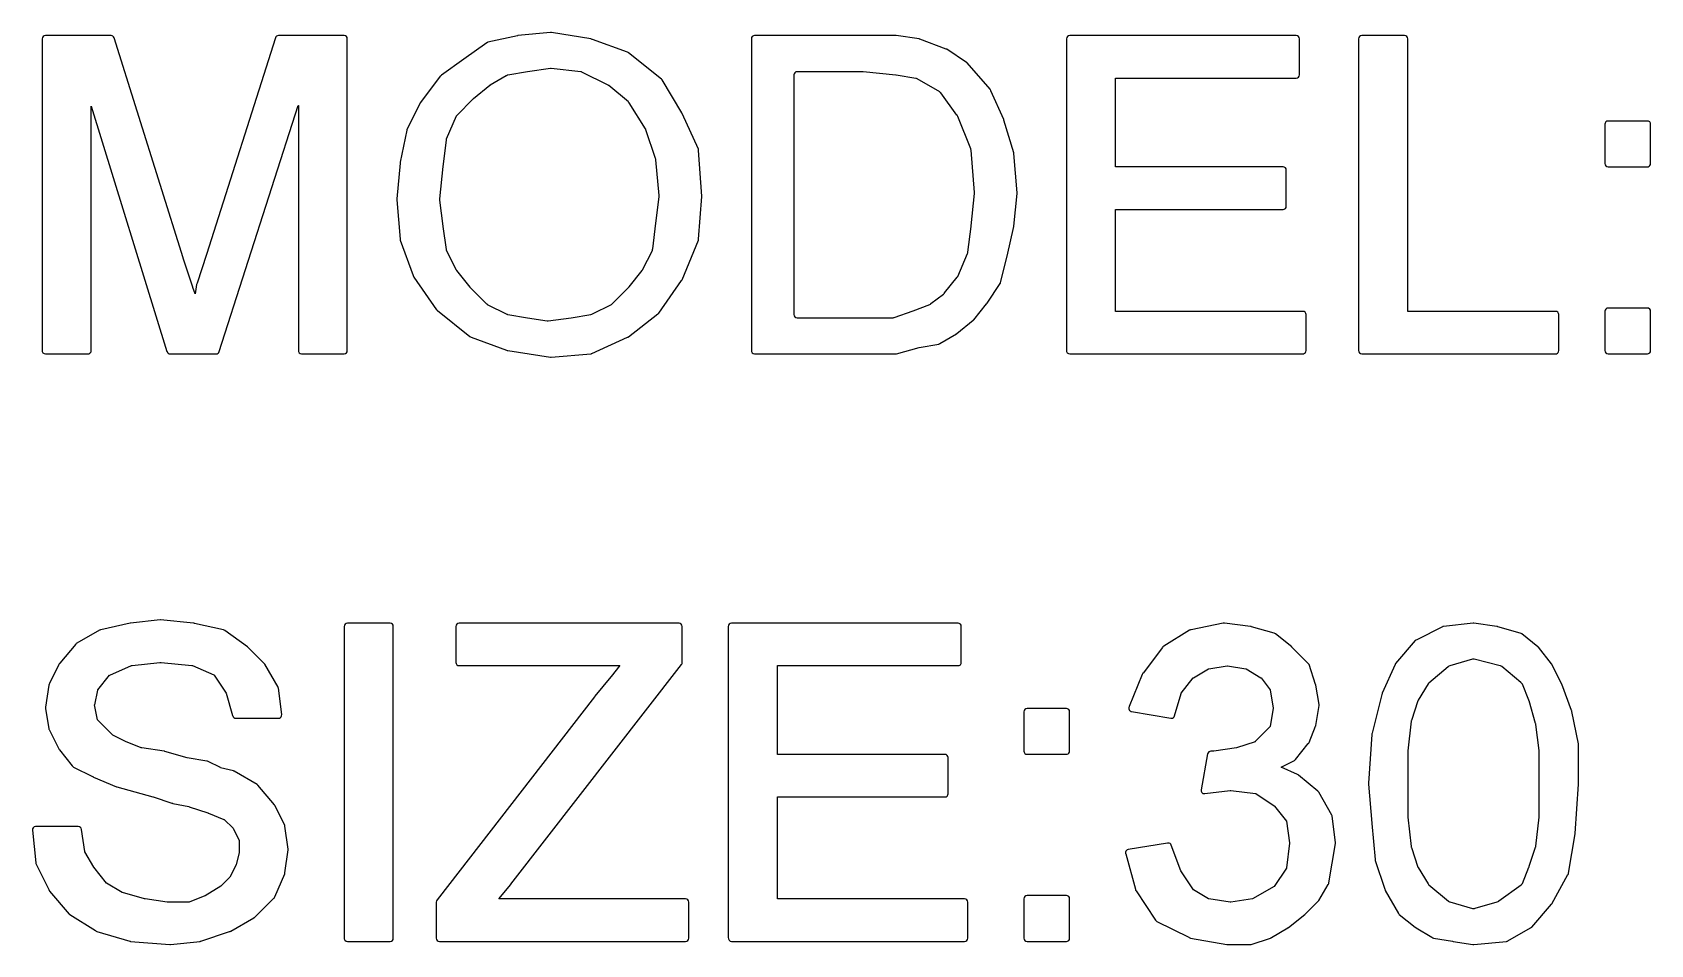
# Model space of a CAD drawing. Extents: x -200 to 200, y -150 to 150.
# Drawn here: x -180 to -164.84, y -120.59 to -112.04 of the extents above; entities that cross this region are included whole.
import ezdxf

# ---------------------------------------------------------------- set-up
doc = ezdxf.new("R2010")
doc.units = 0
doc.header["$MEASUREMENT"] = 0
doc.layers.get('0').update_dxf_attribs({"linetype": 'CONTINUOUS'})

msp = doc.modelspace()

# ---------------------------------------------------------------- linework, layer by layer
for points in [[(-175.135995, -112.038), (-175.144006, -112.038), (-175.144006, -112.038), (-175.450997, -112.069006), (-175.450997, -112.069006), (-175.454003, -112.070005), (-175.454003, -112.070005), (-175.730996, -112.131002), (-175.730996, -112.131002), (-175.734002, -112.132001), (-175.734002, -112.132001, 0.076447), (-175.741997, -112.135999), (-175.741997, -112.135999), (-175.956994, -112.289999), (-175.956994, -112.289999), (-176.165993, -112.439001), (-176.165993, -112.439001), (-176.167001, -112.44), (-176.167001, -112.44, 0.139091), (-176.180001, -112.449995), (-176.180001, -112.449995), (-176.363, -112.694006), (-176.363, -112.694006), (-176.363, -112.694997), (-176.363, -112.694997, 0.060542), (-176.366998, -112.701002), (-176.366998, -112.701002), (-176.488, -112.942999), (-176.488, -112.942999), (-176.488, -112.943998), (-176.488, -112.943998, 0.091586), (-176.492013, -112.954), (-176.492013, -112.954), (-176.553002, -113.255003), (-176.553002, -113.255003), (-176.553002, -113.256002), (-176.553002, -113.256002, 0.076448), (-176.554986, -113.264997), (-176.554986, -113.264997), (-176.586007, -113.599004), (-176.586007, -113.599004), (-176.586007, -113.600004), (-176.586007, -113.600004, 0.074455), (-176.586007, -113.608999), (-176.586007, -113.608999), (-176.554986, -113.975004), (-176.554986, -113.975004, 0.08595), (-176.553002, -113.984998), (-176.553002, -113.984998), (-176.432992, -114.316999), (-176.432992, -114.316999), (-176.432, -114.317999), (-176.432, -114.317999, 0.116644), (-176.42701, -114.330999), (-176.42701, -114.330999), (-176.211999, -114.636999), (-176.211999, -114.636999), (-176.211007, -114.637998), (-176.211007, -114.637998, 0.07104), (-176.204995, -114.643995), (-176.204995, -114.643995), (-175.902001, -114.886999), (-175.902001, -114.886999), (-175.900002, -114.887998), (-175.900002, -114.887998, 0.111091), (-175.889001, -114.895002), (-175.889001, -114.895002), (-175.558007, -115.014997), (-175.558007, -115.014997), (-175.556008, -115.015997), (-175.556008, -115.015997, 0.096966), (-175.545007, -115.020002), (-175.545007, -115.020002), (-175.146004, -115.082006), (-175.146004, -115.082006), (-175.137994, -115.082006), (-175.137994, -115.082006), (-174.767998, -115.051), (-174.767998, -115.051), (-174.765008, -115.050001), (-174.765008, -115.050001, 0.053706), (-174.758996, -115.048002), (-174.758996, -115.048002), (-174.425011, -114.896002), (-174.425011, -114.896002), (-174.42199, -114.895002), (-174.42199, -114.895002, 0.067448), (-174.414986, -114.890997), (-174.414986, -114.890997), (-174.137994, -114.676), (-174.137994, -114.676), (-174.135995, -114.675001), (-174.135995, -114.675001, 0.064511), (-174.131005, -114.669004), (-174.131005, -114.669004), (-173.917, -114.362997), (-173.917, -114.362997), (-173.915993, -114.362005), (-173.915993, -114.362005, 0.054956), (-173.913003, -114.355993), (-173.913003, -114.355993), (-173.758996, -113.986997), (-173.758996, -113.986997), (-173.758996, -113.985998), (-173.758996, -113.985998, 0.077056), (-173.756997, -113.977003), (-173.756997, -113.977003), (-173.725991, -113.577001), (-173.725991, -113.577001), (-173.725991, -113.574995), (-173.725991, -113.574995, 0.016573), (-173.725991, -113.573003), (-173.725991, -113.573003), (-173.756997, -113.144003), (-173.756997, -113.144003), (-173.758004, -113.142995), (-173.758004, -113.142995, 0.087632), (-173.760003, -113.133001), (-173.760003, -113.133001), (-173.912011, -112.797994), (-173.912011, -112.797994), (-173.912011, -112.797002), (-173.912011, -112.797002, 0.055727), (-173.915002, -112.790998), (-173.915002, -112.790998), (-174.098992, -112.483999), (-174.098992, -112.483999, 0.089525), (-174.105996, -112.475996), (-174.105996, -112.475996), (-174.413994, -112.230001), (-174.413994, -112.230001, 0.087111), (-174.422997, -112.224996), (-174.422997, -112.224996), (-174.752999, -112.104993), (-174.752999, -112.104993), (-174.754998, -112.104002), (-174.754998, -112.104002, 0.09696), (-174.766, -112.099996), (-174.766, -112.099996), (-175.135995, -112.038)], [(-177.048989, -112.098997, 0.414214), (-177.078988, -112.069006), (-177.078988, -112.069006), (-177.693993, -112.069006), (-177.693993, -112.069006, 0.328659), (-177.723, -112.090002), (-177.723, -112.090002), (-178.368997, -114.120001), (-178.368997, -114.120001), (-178.368005, -114.121), (-178.368005, -114.121), (-178.457009, -114.387998), (-178.457009, -114.387998), (-178.457009, -114.389005), (-178.457009, -114.389005, 0.116591), (-178.461999, -114.401998), (-178.461999, -114.401998), (-178.474999, -114.488996), (-178.474999, -114.488996), (-178.495004, -114.430006), (-178.495004, -114.430006), (-178.495004, -114.428999), (-178.495004, -114.428999, 0.018723), (-178.496011, -114.427), (-178.496011, -114.427), (-178.586999, -114.155004), (-178.586999, -114.155004), (-178.586999, -114.153997), (-178.586999, -114.153997, 0.025964), (-178.588006, -114.150999), (-178.588006, -114.150999), (-179.234002, -112.090002), (-179.234002, -112.090002, 0.328617), (-179.262994, -112.069006), (-179.262994, -112.069006), (-179.877999, -112.069006), (-179.877999, -112.069006, 0.414214), (-179.907998, -112.098997), (-179.907998, -112.098997), (-179.907998, -115.015997), (-179.907998, -115.015997, 0.463517), (-179.877999, -115.051), (-179.877999, -115.051), (-179.478005, -115.051), (-179.478005, -115.051), (-179.47001, -115.050001), (-179.47001, -115.050001, 0.337439), (-179.447991, -115.021002), (-179.447991, -115.021002), (-179.447991, -112.731001), (-179.447991, -112.731001), (-178.738992, -115.027998), (-178.738992, -115.027998), (-178.738, -115.028997), (-178.738, -115.028997, 0.337458), (-178.708993, -115.051), (-178.708993, -115.051), (-178.277993, -115.051), (-178.277993, -115.051, 0.328617), (-178.249001, -115.029997), (-178.249001, -115.029997), (-177.508996, -112.723997), (-177.508996, -112.723997), (-177.508004, -112.723997), (-177.508004, -112.723997), (-177.508004, -115.015997), (-177.508004, -115.015997, 0.463517), (-177.478005, -115.051), (-177.478005, -115.051), (-177.078988, -115.051), (-177.078988, -115.051, 0.414214), (-177.048989, -115.021002), (-177.048989, -115.021002), (-177.048989, -112.098997)], [(-171.906991, -112.069006), (-173.23301, -112.069006), (-173.23301, -112.069006, 0.414214), (-173.262993, -112.098997), (-173.262993, -112.098997), (-173.262993, -115.015997), (-173.262993, -115.015997, 0.463541), (-173.23301, -115.051), (-173.23301, -115.051), (-171.911004, -115.051), (-171.911004, -115.051, 0.067486), (-171.902993, -115.050001), (-171.902993, -115.050001), (-171.691002, -114.990003), (-171.691002, -114.990003), (-171.689995, -114.990003), (-171.689995, -114.990003), (-171.506005, -114.959005), (-171.506005, -114.959005), (-171.502999, -114.958006), (-171.502999, -114.958006, 0.063548), (-171.49601, -114.955), (-171.49601, -114.955), (-171.342003, -114.863004), (-171.342003, -114.863004, 0.041855), (-171.338006, -114.859998), (-171.338006, -114.859998), (-171.183999, -114.735998), (-171.183999, -114.735998, 0.047486), (-171.180001, -114.732), (-171.180001, -114.732), (-171.058999, -114.581999), (-171.058999, -114.581999), (-171.057992, -114.580999), (-171.057992, -114.580999, 0.041237), (-171.055001, -114.577001), (-171.055001, -114.577001), (-170.932, -114.391996), (-170.932, -114.391996, 0.090367), (-170.928002, -114.382002), (-170.928002, -114.382002), (-170.866997, -114.135999), (-170.866997, -114.135999), (-170.804986, -113.858999), (-170.804986, -113.858999, 0.034418), (-170.803994, -113.854994), (-170.803994, -113.854994), (-170.773003, -113.548002), (-170.773003, -113.548002, 0.049913), (-170.773003, -113.541998), (-170.773003, -113.541998), (-170.803994, -113.172002), (-170.803994, -113.172002, 0.050381), (-170.804986, -113.165998), (-170.804986, -113.165998), (-170.897011, -112.859998), (-170.897011, -112.859998), (-170.898003, -112.859007), (-170.898003, -112.859007, 0.026911), (-170.89901, -112.856001), (-170.89901, -112.856001), (-171.019005, -112.585004), (-171.019005, -112.585004), (-171.019005, -112.584005), (-171.019005, -112.584005, 0.122296), (-171.026009, -112.571004), (-171.026009, -112.571004), (-171.241997, -112.324995), (-171.241997, -112.324995, 0.064641), (-171.248009, -112.319997), (-171.248009, -112.319997), (-171.432, -112.196996), (-171.432, -112.196996, 0.055751), (-171.437996, -112.193998), (-171.437996, -112.193998), (-171.683999, -112.102003), (-171.683999, -112.102003, 0.060577), (-171.691002, -112.099996), (-171.691002, -112.099996), (-171.906991, -112.069006)], [(-168.127999, -112.098997, 0.414214), (-168.157997, -112.069006), (-168.157997, -112.069006), (-170.279992, -112.069006), (-170.279992, -112.069006, 0.414214), (-170.310006, -112.098997), (-170.310006, -112.098997), (-170.310006, -115.015997), (-170.310006, -115.015997, 0.463493), (-170.279992, -115.051), (-170.279992, -115.051), (-168.096001, -115.051), (-168.096001, -115.051), (-168.088005, -115.050001), (-168.088005, -115.050001, 0.33744), (-168.066002, -115.021002), (-168.066002, -115.021002), (-168.066002, -114.683004), (-168.066002, -114.683004, 0.414214), (-168.096001, -114.652998), (-168.096001, -114.652998), (-169.851006, -114.652998), (-169.851006, -114.652998), (-169.851006, -113.697996), (-169.851006, -113.697996), (-168.280999, -113.697996), (-168.280999, -113.697996, 0.414214), (-168.251, -113.668005), (-168.251, -113.668005), (-168.251, -113.329), (-168.251, -113.329, 0.414214), (-168.280999, -113.298994), (-168.280999, -113.298994), (-169.851006, -113.298994), (-169.851006, -113.298994), (-169.851006, -112.467001), (-169.851006, -112.467001), (-168.157997, -112.467001), (-168.157997, -112.467001, 0.414214), (-168.127999, -112.437002), (-168.127999, -112.437002), (-168.127999, -112.098997)], [(-167.112999, -112.098997, 0.414214), (-167.142998, -112.069006), (-167.142998, -112.069006), (-167.542992, -112.069006), (-167.542992, -112.069006, 0.414214), (-167.573006, -112.098997), (-167.573006, -112.098997), (-167.573006, -115.021002), (-167.573006, -115.021002, 0.414214), (-167.542992, -115.051), (-167.542992, -115.051), (-165.728005, -115.051), (-165.728005, -115.051), (-165.719994, -115.050001), (-165.719994, -115.050001, 0.337303), (-165.698006, -115.021002), (-165.698006, -115.021002), (-165.698006, -114.683004), (-165.698006, -114.683004, 0.414214), (-165.728005, -114.652998), (-165.728005, -114.652998), (-167.112999, -114.652998), (-167.112999, -114.652998), (-167.112999, -112.098997)], [(-175.137994, -112.375997), (-175.144997, -112.375997), (-175.144997, -112.375997), (-175.359994, -112.406995), (-175.359994, -112.406995), (-175.360986, -112.406995), (-175.360986, -112.406995), (-175.545007, -112.438001), (-175.545007, -112.438001, 0.126735), (-175.558999, -112.443998), (-175.558999, -112.443998), (-175.559991, -112.444997), (-175.559991, -112.444997), (-175.708993, -112.534002), (-175.708993, -112.534002, 0.041938), (-175.713006, -112.537), (-175.713006, -112.537), (-175.867013, -112.660001), (-175.867013, -112.660001, 0.023658), (-175.868996, -112.662), (-175.868996, -112.662), (-176.023003, -112.816), (-176.023003, -112.816, 0.092035), (-176.029, -112.825002), (-176.029, -112.825002), (-176.029992, -112.825002), (-176.029992, -112.825002), (-176.122002, -113.039999), (-176.122002, -113.039999, 0.068235), (-176.124001, -113.048002), (-176.124001, -113.048002), (-176.155007, -113.293996), (-176.155007, -113.293996), (-176.155007, -113.294996), (-176.155007, -113.294996), (-176.185998, -113.599004), (-176.185998, -113.599004), (-176.185998, -113.600004), (-176.185998, -113.600004, 0.082677), (-176.185998, -113.609998), (-176.185998, -113.609998), (-176.155007, -113.854994), (-176.155007, -113.854994), (-176.155007, -113.856001), (-176.155007, -113.856001), (-176.124001, -114.072004), (-176.124001, -114.072004, 0.105125), (-176.120003, -114.083997), (-176.120003, -114.083997), (-176.118996, -114.084997), (-176.118996, -114.084997), (-176.029, -114.265005), (-176.029, -114.265005, 0.060467), (-176.025002, -114.271002), (-176.025002, -114.271002), (-175.902001, -114.424993), (-175.902001, -114.424993), (-175.745995, -114.580999), (-175.745995, -114.580999, 0.072953), (-175.739007, -114.586004), (-175.739007, -114.586004), (-175.738, -114.587003), (-175.738, -114.587003), (-175.552987, -114.678999), (-175.552987, -114.678999, 0.044851), (-175.547997, -114.680998), (-175.547997, -114.680998), (-175.545007, -114.681997), (-175.545007, -114.681997), (-175.360986, -114.712995), (-175.360986, -114.712995), (-175.175988, -114.743002), (-175.175988, -114.743002), (-175.167001, -114.743002), (-175.167001, -114.743002), (-174.952004, -114.712995), (-174.952004, -114.712995), (-174.950997, -114.712995), (-174.950997, -114.712995), (-174.766, -114.681997), (-174.766, -114.681997, 0.126861), (-174.751992, -114.676), (-174.751992, -114.676), (-174.573998, -114.587003), (-174.573998, -114.587003, 0.132055), (-174.561989, -114.577001), (-174.561989, -114.577001), (-174.411996, -114.427), (-174.411996, -114.427, 0.035518), (-174.409005, -114.424001), (-174.409005, -114.424001), (-174.407998, -114.423002), (-174.407998, -114.423002), (-174.287011, -114.271002), (-174.287011, -114.271002, 0.060551), (-174.282998, -114.265005), (-174.282998, -114.265005), (-174.282006, -114.263998), (-174.282006, -114.263998), (-174.191003, -114.080999), (-174.191003, -114.080999, 0.104261), (-174.187997, -114.068998), (-174.187997, -114.068998), (-174.187005, -114.067999), (-174.187005, -114.067999), (-174.156991, -113.825002), (-174.156991, -113.825002), (-174.126, -113.579), (-174.126, -113.579, 0.08274), (-174.126, -113.568998), (-174.126, -113.568998), (-174.126, -113.567999), (-174.126, -113.567999), (-174.156991, -113.233999), (-174.156991, -113.233999, 0.124994), (-174.161996, -113.219999), (-174.161996, -113.219999), (-174.161996, -113.219), (-174.161996, -113.219), (-174.251, -112.951002), (-174.251, -112.951002, 0.076482), (-174.254998, -112.942999), (-174.254998, -112.942999), (-174.254998, -112.941999), (-174.254998, -112.941999), (-174.407998, -112.697996), (-174.407998, -112.697996, 0.077885), (-174.413994, -112.691), (-174.413994, -112.691), (-174.414986, -112.69), (-174.414986, -112.69), (-174.599007, -112.537), (-174.599007, -112.537, 0.060493), (-174.605004, -112.533002), (-174.605004, -112.533002), (-174.851006, -112.410001), (-174.851006, -112.410001, 0.04487), (-174.855996, -112.407995), (-174.855996, -112.407995), (-174.861001, -112.406995), (-174.861001, -112.406995), (-175.137994, -112.375997)], [(-172.215005, -112.406995), (-172.833993, -112.406995), (-172.833993, -112.406995, 0.414214), (-172.864007, -112.437002), (-172.864007, -112.437002), (-172.864007, -114.683004), (-172.864007, -114.683004, 0.414214), (-172.833993, -114.712995), (-172.833993, -114.712995), (-171.941002, -114.712995), (-171.941002, -114.712995, 0.112656), (-171.928002, -114.710005), (-171.928002, -114.710005), (-171.924996, -114.708997), (-171.924996, -114.708997), (-171.747002, -114.649), (-171.747002, -114.649), (-171.745995, -114.649), (-171.745995, -114.649), (-171.592003, -114.588003), (-171.592003, -114.588003, 0.109101), (-171.581002, -114.580999), (-171.581002, -114.580999), (-171.579995, -114.58), (-171.579995, -114.58), (-171.461999, -114.491003), (-171.461999, -114.491003, 0.112767), (-171.452996, -114.481001), (-171.452996, -114.481001), (-171.452004, -114.479994), (-171.452004, -114.479994), (-171.333993, -114.332998), (-171.333993, -114.332998, 0.068101), (-171.33001, -114.326002), (-171.33001, -114.326002), (-171.329003, -114.326002), (-171.329003, -114.326002), (-171.237008, -114.109998), (-171.237008, -114.109998, 0.093182), (-171.234993, -114.099004), (-171.234993, -114.099004), (-171.234002, -114.097997), (-171.234002, -114.097997), (-171.204003, -113.856001), (-171.204003, -113.856001, 0.033206), (-171.204003, -113.852003), (-171.204003, -113.852003), (-171.173012, -113.548002), (-171.173012, -113.548002, 0.074555), (-171.173012, -113.538999), (-171.173012, -113.538999), (-171.173012, -113.538), (-171.173012, -113.538), (-171.204003, -113.142995), (-171.204003, -113.142995, 0.114613), (-171.208001, -113.130003), (-171.208001, -113.130003), (-171.208001, -113.128996), (-171.208001, -113.128996), (-171.329003, -112.825994), (-171.329003, -112.825994, 0.108921), (-171.335991, -112.815), (-171.335991, -112.815), (-171.336998, -112.814001), (-171.336998, -112.814001), (-171.487008, -112.605001), (-171.487008, -112.605001, 0.103985), (-171.49601, -112.596998), (-171.49601, -112.596998), (-171.49601, -112.595998), (-171.49601, -112.595998), (-171.710991, -112.472997), (-171.710991, -112.472997, 0.063628), (-171.717995, -112.469999), (-171.717995, -112.469999), (-171.721001, -112.468999), (-171.721001, -112.468999), (-171.905999, -112.438001), (-171.905999, -112.438001), (-171.908013, -112.438001), (-171.908013, -112.438001), (-172.215005, -112.406995)], [(-164.836998, -112.899, 0.414214), (-164.866997, -112.869001), (-164.866997, -112.869001), (-165.236, -112.869001), (-165.236, -112.869001, 0.414214), (-165.265999, -112.899), (-165.265999, -112.899), (-165.265999, -113.268003), (-165.265999, -113.268003, 0.414214), (-165.236, -113.298002), (-165.236, -113.298002), (-164.866997, -113.298002), (-164.866997, -113.298002), (-164.859001, -113.297002), (-164.859001, -113.297002, 0.33744), (-164.836998, -113.268003), (-164.836998, -113.268003), (-164.836998, -112.899)], [(-164.836998, -114.651998, 0.414214), (-164.866997, -114.621999), (-164.866997, -114.621999), (-165.236, -114.621999), (-165.236, -114.621999, 0.414214), (-165.265999, -114.651998), (-165.265999, -114.651998), (-165.265999, -115.021002), (-165.265999, -115.021002, 0.414214), (-165.236, -115.051), (-165.236, -115.051), (-164.866997, -115.051), (-164.866997, -115.051, 0.414214), (-164.836998, -115.021002), (-164.836998, -115.021002), (-164.836998, -114.651998)], [(-178.797997, -117.544004), (-178.803994, -117.544004), (-178.803994, -117.544004), (-179.080987, -117.574995), (-179.080987, -117.574995), (-179.085, -117.576002), (-179.085, -117.576002), (-179.35801, -117.636999), (-179.35801, -117.636999), (-179.363, -117.637998), (-179.363, -117.637998, 0.063661), (-179.370004, -117.641004), (-179.370004, -117.641004), (-179.581994, -117.761999), (-179.581994, -117.761999), (-179.583001, -117.762998), (-179.583001, -117.762998, 0.108323), (-179.592996, -117.771002), (-179.592996, -117.771002), (-179.744012, -117.951002), (-179.744012, -117.951002), (-179.744012, -117.951994), (-179.744012, -117.951994, 0.096301), (-179.751, -117.960997), (-179.751, -117.960997), (-179.840997, -118.141004), (-179.840997, -118.141004), (-179.840997, -118.142004), (-179.840997, -118.142004, 0.116671), (-179.846002, -118.155004), (-179.846002, -118.155004), (-179.876, -118.362997), (-179.876, -118.362997), (-179.876, -118.363996), (-179.876, -118.363996, 0.125005), (-179.876992, -118.378996), (-179.876992, -118.378996), (-179.847009, -118.561003), (-179.847009, -118.561003), (-179.846002, -118.561994), (-179.846002, -118.561994, 0.087506), (-179.842996, -118.571997), (-179.842996, -118.571997), (-179.752999, -118.752005), (-179.752999, -118.752005), (-179.751992, -118.753004), (-179.751992, -118.753004, 0.086988), (-179.747003, -118.761999), (-179.747003, -118.761999), (-179.627999, -118.911001), (-179.627999, -118.911001), (-179.627007, -118.911993), (-179.627007, -118.911993, 0.150956), (-179.613992, -118.924002), (-179.613992, -118.924002), (-179.43699, -119.011999), (-179.43699, -119.011999), (-179.435006, -119.012999), (-179.435006, -119.012999, 0.066299), (-179.428002, -119.016996), (-179.428002, -119.016996), (-179.213006, -119.108999), (-179.213006, -119.108999), (-179.211999, -119.108999), (-179.211999, -119.108999, 0.026365), (-179.208993, -119.110006), (-179.208993, -119.110006), (-178.871011, -119.203001), (-178.871011, -119.203001), (-178.868997, -119.203001), (-178.868997, -119.203001), (-178.693002, -119.261), (-178.693002, -119.261), (-178.689996, -119.261999), (-178.689996, -119.261999, 0.05358), (-178.683999, -119.263998), (-178.683999, -119.263998), (-178.534997, -119.294004), (-178.534997, -119.294004), (-178.530999, -119.295004), (-178.530999, -119.295004), (-178.445001, -119.323996), (-178.445001, -119.323996), (-178.441995, -119.324995), (-178.441995, -119.324995), (-178.356011, -119.354002), (-178.356011, -119.354002), (-178.35299, -119.355001), (-178.35299, -119.355001, 0.018503), (-178.351006, -119.356001), (-178.351006, -119.356001), (-178.204995, -119.414), (-178.204995, -119.414), (-178.202004, -119.414999), (-178.202004, -119.414999), (-178.120004, -119.497), (-178.120004, -119.497), (-178.063012, -119.611006), (-178.063012, -119.611006), (-178.062005, -119.611998), (-178.062005, -119.611998), (-178.062005, -119.722998), (-178.062005, -119.722998), (-178.091012, -119.838995), (-178.091012, -119.838995), (-178.091012, -119.839994), (-178.091012, -119.839994), (-178.148995, -119.955999), (-178.148995, -119.955999), (-178.148995, -119.956999), (-178.148995, -119.956999), (-178.232995, -120.039999), (-178.232995, -120.039999), (-178.234002, -120.040998), (-178.234002, -120.040998), (-178.381997, -120.130003), (-178.381997, -120.130003), (-178.382989, -120.131002), (-178.382989, -120.131002), (-178.529992, -120.190001), (-178.529992, -120.190001), (-178.736001, -120.190001), (-178.736001, -120.190001), (-178.944009, -120.160002), (-178.944009, -120.160002), (-178.94999, -120.159002), (-178.94999, -120.159002), (-179.154992, -120.099997), (-179.154992, -120.099997), (-179.157998, -120.098997), (-179.157998, -120.098997), (-179.304009, -120.011999), (-179.304009, -120.011999), (-179.305001, -120.011), (-179.305001, -120.011), (-179.422997, -119.862997), (-179.422997, -119.862997), (-179.422997, -119.861998), (-179.422997, -119.861998), (-179.510003, -119.717001), (-179.510003, -119.717001), (-179.510003, -119.715994), (-179.510003, -119.715994), (-179.539987, -119.508001), (-179.539987, -119.508001, 0.375947), (-179.570001, -119.482), (-179.570001, -119.482), (-179.969995, -119.482), (-179.969995, -119.482, 0.443778), (-179.999993, -119.515005), (-179.999993, -119.515005), (-179.969003, -119.819998), (-179.969003, -119.819998, 0.112684), (-179.965997, -119.832998), (-179.965997, -119.832998), (-179.847009, -120.071005), (-179.847009, -120.071005), (-179.846002, -120.071997), (-179.846002, -120.071997, 0.130294), (-179.838998, -120.085997), (-179.838998, -120.085997), (-179.655007, -120.301001), (-179.655007, -120.301001), (-179.654, -120.301001), (-179.654, -120.301001, 0.065979), (-179.648004, -120.305998), (-179.648004, -120.305998), (-179.409997, -120.455), (-179.409997, -120.455), (-179.407998, -120.455999), (-179.407998, -120.455999, 0.127653), (-179.394998, -120.463995), (-179.394998, -120.463995), (-179.086999, -120.555998), (-179.086999, -120.555998), (-179.086007, -120.555998), (-179.086007, -120.555998, 0.042575), (-179.080987, -120.557005), (-179.080987, -120.557005), (-178.711999, -120.587996), (-178.711999, -120.587996), (-178.706002, -120.587996), (-178.706002, -120.587996), (-178.428994, -120.557005), (-178.428994, -120.557005), (-178.428994, -120.555998), (-178.428994, -120.555998), (-178.422997, -120.554998), (-178.422997, -120.554998), (-178.152001, -120.465002), (-178.152001, -120.465002), (-178.146996, -120.463995), (-178.146996, -120.463995, 0.063611), (-178.139993, -120.461004), (-178.139993, -120.461004), (-177.925012, -120.338003), (-177.925012, -120.338003), (-177.923989, -120.337004), (-177.923989, -120.337004, 0.054024), (-177.919, -120.332998), (-177.919, -120.332998), (-177.738, -120.151999), (-177.738, -120.151999), (-177.736001, -120.150999), (-177.736001, -120.150999, 0.124675), (-177.726998, -120.139006), (-177.726998, -120.139006), (-177.635003, -119.924002), (-177.635003, -119.924002), (-177.635003, -119.923002), (-177.635003, -119.923002, 0.060567), (-177.633004, -119.915998), (-177.633004, -119.915998), (-177.601998, -119.700994), (-177.601998, -119.700994), (-177.601998, -119.700003), (-177.601998, -119.700003, 0.058162), (-177.601998, -119.692999), (-177.601998, -119.692999), (-177.633004, -119.476995), (-177.633004, -119.476995, 0.07923), (-177.635995, -119.467993), (-177.635995, -119.467993), (-177.72799, -119.283995), (-177.72799, -119.283995, 0.060551), (-177.732003, -119.277998), (-177.732003, -119.277998), (-177.885995, -119.093), (-177.885995, -119.093, 0.08949), (-177.89399, -119.085997), (-177.89399, -119.085997), (-178.109002, -118.963003), (-178.109002, -118.963003, 0.071736), (-178.116998, -118.959997), (-178.116998, -118.959997), (-178.235986, -118.929998), (-178.235986, -118.929998), (-178.238, -118.928999), (-178.238, -118.928999), (-178.35299, -118.872), (-178.35299, -118.872), (-178.353997, -118.871), (-178.353997, -118.871, 0.096933), (-178.364999, -118.867002), (-178.364999, -118.867002), (-178.550012, -118.836004), (-178.550012, -118.836004), (-178.551003, -118.836004), (-178.551003, -118.836004), (-178.757989, -118.776998), (-178.757989, -118.776998), (-178.76101, -118.775999), (-178.76101, -118.775999, 0.042039), (-178.766, -118.775), (-178.766, -118.775), (-178.974999, -118.745001), (-178.974999, -118.745001), (-178.979989, -118.744001), (-178.979989, -118.744001), (-179.127999, -118.684004), (-179.127999, -118.684004), (-179.245995, -118.625997), (-179.245995, -118.625997), (-179.247003, -118.624998), (-179.247003, -118.624998), (-179.303002, -118.568006), (-179.303002, -118.568006), (-179.389001, -118.482), (-179.389001, -118.482), (-179.389001, -118.481001), (-179.389001, -118.481001), (-179.417001, -118.342001), (-179.417001, -118.342001), (-179.415994, -118.341001), (-179.415994, -118.341001), (-179.388009, -118.202001), (-179.388009, -118.202001), (-179.387002, -118.201002), (-179.387002, -118.201002), (-179.276009, -118.061994), (-179.276009, -118.061994), (-179.273995, -118.060995), (-179.273995, -118.060995), (-179.070992, -117.972998), (-179.070992, -117.972998), (-179.066003, -117.971998), (-179.066003, -117.971998), (-178.807, -117.944006), (-178.807, -117.944006), (-178.794, -117.944006), (-178.794, -117.944006), (-178.506005, -117.971998), (-178.506005, -117.971998), (-178.499993, -117.972998), (-178.499993, -117.972998), (-178.298989, -118.060003), (-178.298989, -118.060003), (-178.297997, -118.060995), (-178.297997, -118.060995), (-178.183999, -118.231001), (-178.183999, -118.231001), (-178.183007, -118.232), (-178.183007, -118.232), (-178.124001, -118.441999), (-178.124001, -118.441999), (-178.122994, -118.442999), (-178.122994, -118.442999, 0.346445), (-178.094003, -118.465994), (-178.094003, -118.465994), (-177.693993, -118.465994), (-177.693993, -118.465994), (-177.684991, -118.465002), (-177.684991, -118.465002, 0.365743), (-177.663995, -118.431997), (-177.663995, -118.431997), (-177.693993, -118.184996), (-177.693993, -118.184996, 0.09798), (-177.698006, -118.174002), (-177.698006, -118.174002), (-177.821999, -117.958998), (-177.821999, -117.958998, 0.065689), (-177.827004, -117.953001), (-177.827004, -117.953001), (-177.980004, -117.799002), (-177.980004, -117.799002, 0.042381), (-177.984002, -117.795996), (-177.984002, -117.795996), (-178.196999, -117.645002), (-178.196999, -117.645002), (-178.197991, -117.643995), (-178.197991, -117.643995, 0.113949), (-178.21, -117.637998), (-178.21, -117.637998), (-178.482003, -117.577001), (-178.482003, -117.577001), (-178.485009, -117.576002), (-178.485009, -117.576002, 0.042331), (-178.489999, -117.574995), (-178.489999, -117.574995), (-178.797997, -117.544004)], [(-176.617989, -117.605001, 0.414214), (-176.648003, -117.574995), (-176.648003, -117.574995), (-177.047997, -117.574995), (-177.047997, -117.574995, 0.414214), (-177.077996, -117.605001), (-177.077996, -117.605001), (-177.077996, -120.522001), (-177.077996, -120.522001, 0.463441), (-177.047997, -120.557005), (-177.047997, -120.557005), (-176.648003, -120.557005), (-176.648003, -120.557005, 0.414214), (-176.617989, -120.526999), (-176.617989, -120.526999), (-176.617989, -117.605001)], [(-173.911004, -117.605001, 0.414214), (-173.941003, -117.574995), (-173.941003, -117.574995), (-176.001992, -117.574995), (-176.001992, -117.574995, 0.414214), (-176.032006, -117.605001), (-176.032006, -117.605001), (-176.032006, -117.942999), (-176.032006, -117.942999, 0.414214), (-176.001992, -117.972998), (-176.001992, -117.972998), (-174.495003, -117.972998), (-174.495003, -117.972998), (-174.577004, -118.074995), (-174.577004, -118.074995), (-174.577004, -118.075994), (-174.577004, -118.075994, 0.023718), (-174.578988, -118.078001), (-174.578988, -118.078001), (-174.730996, -118.259992), (-174.730996, -118.259992), (-174.730996, -118.261), (-174.730996, -118.261, 0.035608), (-174.734002, -118.263998), (-174.734002, -118.263998), (-176.208001, -120.167997), (-176.208001, -120.167997), (-176.208001, -120.168997), (-176.208001, -120.168997, 0.186549), (-176.216012, -120.188993), (-176.216012, -120.188993), (-176.216012, -120.526999), (-176.216012, -120.526999, 0.414214), (-176.185998, -120.557005), (-176.185998, -120.557005), (-173.878991, -120.557005), (-173.878991, -120.557005, 0.414214), (-173.849007, -120.526999), (-173.849007, -120.526999), (-173.849007, -120.188993), (-173.849007, -120.188993, 0.414214), (-173.878991, -120.159002), (-173.878991, -120.159002), (-175.629998, -120.159002), (-175.629998, -120.159002), (-175.516991, -120.023001), (-175.516991, -120.023001), (-175.516, -120.022001), (-175.516, -120.022001), (-173.917, -117.960997), (-173.917, -117.960997), (-173.915993, -117.959997), (-173.915993, -117.959997, 0.150371), (-173.911004, -117.942999), (-173.911004, -117.942999), (-173.911004, -117.605001)], [(-171.295998, -117.605001, 0.414214), (-171.325997, -117.574995), (-171.325997, -117.574995), (-173.448998, -117.574995), (-173.448998, -117.574995, 0.414214), (-173.479012, -117.605001), (-173.479012, -117.605001), (-173.479012, -120.522001), (-173.479012, -120.522001, 0.463417), (-173.448998, -120.557005), (-173.448998, -120.557005), (-171.265008, -120.557005), (-171.265008, -120.557005, 0.414214), (-171.234993, -120.526999), (-171.234993, -120.526999), (-171.234993, -120.188993), (-171.234993, -120.188993, 0.414214), (-171.265008, -120.159002), (-171.265008, -120.159002), (-173.019005, -120.159002), (-173.019005, -120.159002), (-173.019005, -119.204), (-173.019005, -119.204), (-171.448998, -119.204), (-171.448998, -119.204, 0.414214), (-171.418999, -119.173994), (-171.418999, -119.173994), (-171.418999, -118.835005), (-171.418999, -118.835005, 0.414214), (-171.448998, -118.804998), (-171.448998, -118.804998), (-173.019005, -118.804998), (-173.019005, -118.804998), (-173.019005, -117.972998), (-173.019005, -117.972998), (-171.325997, -117.972998), (-171.325997, -117.972998, 0.414214), (-171.295998, -117.942999), (-171.295998, -117.942999), (-171.295998, -117.605001)], [(-168.831002, -117.574995), (-168.834999, -117.574995), (-168.834999, -117.574995, 0.051254), (-168.841011, -117.576002), (-168.841011, -117.576002), (-169.143013, -117.636999), (-169.143013, -117.636999), (-169.148003, -117.637998), (-169.148003, -117.637998, 0.091553), (-169.157998, -117.642004), (-169.157998, -117.642004), (-169.397988, -117.790998), (-169.397988, -117.790998), (-169.398995, -117.792005), (-169.398995, -117.792005, 0.139091), (-169.411995, -117.802), (-169.411995, -117.802), (-169.59301, -118.042997), (-169.59301, -118.042997), (-169.594002, -118.043997), (-169.594002, -118.043997, 0.108981), (-169.600991, -118.054998), (-169.600991, -118.054998), (-169.722008, -118.357), (-169.722008, -118.357), (-169.722008, -118.358), (-169.722008, -118.358, 0.532613), (-169.700997, -118.403997), (-169.700997, -118.403997), (-169.331994, -118.465994), (-169.331994, -118.465994), (-169.327004, -118.465994), (-169.327004, -118.465994, 0.337391), (-169.297997, -118.444006), (-169.297997, -118.444006), (-169.237008, -118.233), (-169.237008, -118.233), (-169.236, -118.232), (-169.236, -118.232), (-169.122002, -118.088995), (-169.122002, -118.088995), (-169.120003, -118.088003), (-169.120003, -118.088003), (-168.980004, -118.004003), (-168.980004, -118.004003), (-168.976998, -118.003004), (-168.976998, -118.003004), (-168.805001, -117.973997), (-168.805001, -117.973997), (-168.803002, -117.973997), (-168.803002, -117.973997), (-168.629998, -118.003004), (-168.629998, -118.003004), (-168.626992, -118.004003), (-168.626992, -118.004003), (-168.487999, -118.088003), (-168.487999, -118.088003), (-168.486, -118.088995), (-168.486, -118.088995), (-168.402993, -118.198995), (-168.402993, -118.198995), (-168.402001, -118.199995), (-168.402001, -118.199995), (-168.373009, -118.371), (-168.373009, -118.371), (-168.373009, -118.372), (-168.373009, -118.372), (-168.401009, -118.543997), (-168.401009, -118.543997), (-168.401009, -118.545004), (-168.401009, -118.545004), (-168.542, -118.685003), (-168.542, -118.685003), (-168.542992, -118.685995), (-168.542992, -118.685995), (-168.715996, -118.744001), (-168.715996, -118.744001), (-168.930993, -118.775), (-168.930993, -118.775), (-168.958001, -118.775), (-168.958001, -118.775, 0.366668), (-168.987999, -118.800001), (-168.987999, -118.800001), (-169.048989, -119.136), (-169.048989, -119.136), (-169.048989, -119.136999), (-169.048989, -119.136999, 0.473383), (-169.019005, -119.172995), (-169.019005, -119.172995), (-169.015007, -119.172995), (-169.015007, -119.172995), (-168.777001, -119.143003), (-168.777001, -119.143003), (-168.769005, -119.143003), (-168.769005, -119.143003), (-168.539009, -119.172003), (-168.539009, -119.172003), (-168.535988, -119.172995), (-168.535988, -119.172995), (-168.364006, -119.288), (-168.364006, -119.288), (-168.362008, -119.289), (-168.362008, -119.289), (-168.249001, -119.429998), (-168.249001, -119.429998), (-168.247994, -119.430998), (-168.247994, -119.430998), (-168.219994, -119.635), (-168.219994, -119.635), (-168.219994, -119.636), (-168.219994, -119.636), (-168.247994, -119.869001), (-168.247994, -119.869001), (-168.247994, -119.870001), (-168.247994, -119.870001), (-168.362999, -120.043005), (-168.362999, -120.043005), (-168.364006, -120.043997), (-168.364006, -120.043997), (-168.566002, -120.159002), (-168.566002, -120.159002), (-168.568993, -120.160002), (-168.568993, -120.160002), (-168.769997, -120.188993), (-168.769997, -120.188993), (-168.776009, -120.188993), (-168.776009, -120.188993), (-168.976998, -120.160002), (-168.976998, -120.160002), (-168.980004, -120.159002), (-168.980004, -120.159002), (-169.120003, -120.075003), (-169.120003, -120.075003), (-169.120995, -120.073996), (-169.120995, -120.073996), (-169.239006, -119.896002), (-169.239006, -119.896002), (-169.239006, -119.894995), (-169.239006, -119.894995), (-169.329003, -119.657003), (-169.329003, -119.657003), (-169.329003, -119.655996), (-169.329003, -119.655996, 0.319918), (-169.357994, -119.636), (-169.357994, -119.636), (-169.362999, -119.636), (-169.362999, -119.636), (-169.732003, -119.696997), (-169.732003, -119.696997, 0.311594), (-169.756997, -119.721006), (-169.756997, -119.721006), (-169.756997, -119.721998), (-169.756997, -119.721998, 0.124985), (-169.75599, -119.736998), (-169.75599, -119.736998), (-169.754998, -119.737997), (-169.754998, -119.737997), (-169.665001, -120.067999), (-169.665001, -120.067999), (-169.663994, -120.068998), (-169.663994, -120.068998, 0.124982), (-169.659005, -120.082998), (-169.659005, -120.082998), (-169.476006, -120.358999), (-169.476006, -120.358999), (-169.474999, -120.359999), (-169.474999, -120.359999, 0.132099), (-169.46299, -120.370001), (-169.46299, -120.370001), (-169.163002, -120.518995), (-169.163002, -120.518995), (-169.161004, -120.520002), (-169.161004, -120.520002, 0.126835), (-169.146996, -120.525999), (-169.146996, -120.525999), (-168.808998, -120.587996), (-168.808998, -120.587996), (-168.588997, -120.587996), (-168.588997, -120.587996), (-168.581993, -120.586996), (-168.581993, -120.586996, 0.026495), (-168.579003, -120.585997), (-168.579003, -120.585997), (-168.400002, -120.525999), (-168.400002, -120.525999), (-168.395989, -120.525), (-168.395989, -120.525, 0.063628), (-168.388985, -120.522001), (-168.388985, -120.522001), (-168.235009, -120.429998), (-168.235009, -120.429998, 0.041929), (-168.230996, -120.427), (-168.230996, -120.427), (-168.077004, -120.304007), (-168.077004, -120.304007), (-167.952004, -120.178999), (-167.952004, -120.178999, 0.065689), (-167.946999, -120.173002), (-167.946999, -120.173002), (-167.857003, -120.023001), (-167.857003, -120.023001), (-167.855996, -120.022001), (-167.855996, -120.022001, 0.115222), (-167.851006, -120.009001), (-167.851006, -120.009001), (-167.82, -119.824995), (-167.82, -119.824995), (-167.82, -119.824003), (-167.82, -119.824003), (-167.790001, -119.639997), (-167.790001, -119.639997, 0.074535), (-167.790001, -119.631002), (-167.790001, -119.631002), (-167.82, -119.385), (-167.82, -119.385, 0.098023), (-167.823998, -119.373999), (-167.823998, -119.373999), (-167.946999, -119.158995), (-167.946999, -119.158995, 0.08952), (-167.954003, -119.150999), (-167.954003, -119.150999), (-168.135002, -119.000006), (-168.135002, -119.000006), (-168.135994, -118.998999), (-168.135994, -118.998999, 0.10133), (-168.146004, -118.992002), (-168.146004, -118.992002), (-168.299996, -118.925993), (-168.299996, -118.925993), (-168.299996, -118.925001), (-168.299996, -118.925001), (-168.174996, -118.862005), (-168.174996, -118.862005), (-168.174004, -118.860998), (-168.174004, -118.860998, 0.089567), (-168.165993, -118.854002), (-168.165993, -118.854002), (-168.045006, -118.704), (-168.045006, -118.704), (-168.043999, -118.703001), (-168.043999, -118.703001, 0.097289), (-168.038002, -118.692999), (-168.038002, -118.692999), (-167.976006, -118.538999), (-167.976006, -118.538999, 0.052413), (-167.973992, -118.533003), (-167.973992, -118.533003), (-167.943001, -118.348005), (-167.943001, -118.348005), (-167.943001, -118.346998), (-167.943001, -118.346998, 0.074598), (-167.943001, -118.337995), (-167.943001, -118.337995), (-167.973992, -118.155004), (-167.973992, -118.155004), (-167.974999, -118.153997), (-167.974999, -118.153997, 0.043161), (-167.976006, -118.149), (-167.976006, -118.149), (-168.038002, -117.964002), (-168.038002, -117.964002, 0.111091), (-168.045006, -117.953001), (-168.045006, -117.953001), (-168.198006, -117.799002), (-168.198006, -117.799002, 0.023756), (-168.200005, -117.797003), (-168.200005, -117.797003), (-168.350991, -117.676), (-168.350991, -117.676), (-168.351998, -117.675001), (-168.351998, -117.675001, 0.123865), (-168.364998, -117.668005), (-168.364998, -117.668005), (-168.577004, -117.608), (-168.577004, -117.608), (-168.579995, -117.607), (-168.579995, -117.607, 0.042165), (-168.584999, -117.606001), (-168.584999, -117.606001), (-168.831002, -117.574995)], [(-166.493004, -117.574995), (-166.500008, -117.574995), (-166.500008, -117.574995), (-166.777001, -117.606001), (-166.777001, -117.606001), (-166.782006, -117.607), (-166.782006, -117.607, 0.044851), (-166.786995, -117.608999), (-166.786995, -117.608999), (-167.029, -117.730001), (-167.029, -117.730001, 0.139465), (-167.043007, -117.738996), (-167.043007, -117.738996), (-167.226998, -117.954), (-167.226998, -117.954), (-167.226998, -117.955), (-167.226998, -117.955, 0.06821), (-167.230995, -117.962004), (-167.230995, -117.962004), (-167.350991, -118.232), (-167.350991, -118.232), (-167.350991, -118.233), (-167.350991, -118.233, 0.102079), (-167.355995, -118.244001), (-167.355995, -118.244001), (-167.446999, -118.605001), (-167.446999, -118.605001), (-167.446999, -118.606001), (-167.446999, -118.606001, 0.103317), (-167.44999, -118.617994), (-167.44999, -118.617994), (-167.480004, -119.075003), (-167.480004, -119.075003), (-167.480004, -119.076002), (-167.480004, -119.076002, 0.05807), (-167.480004, -119.083006), (-167.480004, -119.083006), (-167.44999, -119.451002), (-167.44999, -119.451002, 0.02489), (-167.44999, -119.453993), (-167.44999, -119.453993), (-167.418999, -119.790998), (-167.418999, -119.790998), (-167.418007, -119.791998), (-167.418007, -119.791998, 0.052049), (-167.417, -119.797995), (-167.417, -119.797995), (-167.327996, -120.066999), (-167.327996, -120.066999), (-167.327004, -120.067999), (-167.327004, -120.067999, 0.114742), (-167.322991, -120.080999), (-167.322991, -120.080999), (-167.200997, -120.295004), (-167.200997, -120.295004), (-167.200005, -120.296003), (-167.200005, -120.296003, 0.08956), (-167.193001, -120.304007), (-167.193001, -120.304007), (-167.042, -120.425001), (-167.042, -120.425001), (-167.040001, -120.426001), (-167.040001, -120.426001, 0.053754), (-167.034996, -120.429998), (-167.034996, -120.429998), (-166.887993, -120.517996), (-166.887993, -120.517996), (-166.885994, -120.518995), (-166.885994, -120.518995, 0.138568), (-166.870995, -120.525999), (-166.870995, -120.525999), (-166.692009, -120.555998), (-166.692009, -120.555998), (-166.685997, -120.557005), (-166.685997, -120.557005), (-166.501992, -120.587996), (-166.501992, -120.587996), (-166.493996, -120.587996), (-166.493996, -120.587996), (-166.185997, -120.557005), (-166.185997, -120.557005), (-166.180992, -120.555998), (-166.180992, -120.555998, 0.063628), (-166.173989, -120.553), (-166.173989, -120.553), (-165.961998, -120.431997), (-165.961998, -120.431997), (-165.959999, -120.430998), (-165.959999, -120.430998, 0.094431), (-165.950997, -120.424002), (-165.950997, -120.424002), (-165.765999, -120.208998), (-165.765999, -120.208998), (-165.765999, -120.208006), (-165.765999, -120.208006, 0.041838), (-165.763008, -120.204), (-165.763008, -120.204), (-165.611992, -119.930998), (-165.611992, -119.930998), (-165.611, -119.929998), (-165.611, -119.929998, 0.115233), (-165.606011, -119.916998), (-165.606011, -119.916998), (-165.543999, -119.548002), (-165.543999, -119.548002), (-165.543999, -119.547003), (-165.543999, -119.547003, 0.016634), (-165.543999, -119.544996), (-165.543999, -119.544996), (-165.512993, -119.083006), (-165.512993, -119.083006), (-165.512993, -118.712004), (-165.512993, -118.712004, 0.051144), (-165.513985, -118.705999), (-165.513985, -118.705999), (-165.575005, -118.401998), (-165.575005, -118.401998), (-165.575005, -118.400999), (-165.575005, -118.400999, 0.060489), (-165.576988, -118.394003), (-165.576988, -118.394003), (-165.668999, -118.148001), (-165.668999, -118.148001, 0.018586), (-165.669991, -118.146002), (-165.669991, -118.146002), (-165.761986, -117.960997), (-165.761986, -117.960997, 0.060551), (-165.765999, -117.955), (-165.765999, -117.955), (-165.889, -117.801), (-165.889, -117.801, 0.047486), (-165.892998, -117.797003), (-165.892998, -117.797003), (-166.043999, -117.676), (-166.043999, -117.676), (-166.044991, -117.675001), (-166.044991, -117.675001, 0.123989), (-166.058007, -117.668005), (-166.058007, -117.668005), (-166.269997, -117.608), (-166.269997, -117.608), (-166.273003, -117.607), (-166.273003, -117.607, 0.042165), (-166.278008, -117.606001), (-166.278008, -117.606001), (-166.493004, -117.574995)], [(-166.489998, -117.913999, 0.11892), (-166.50399, -117.913999), (-166.50399, -117.913999), (-166.504998, -117.913999), (-166.504998, -117.913999), (-166.720009, -117.976004), (-166.720009, -117.976004, 0.135628), (-166.734001, -117.983999), (-166.734001, -117.983999), (-166.734993, -117.985006), (-166.734993, -117.985006), (-166.915993, -118.136), (-166.915993, -118.136, 0.08952), (-166.922997, -118.143995), (-166.922997, -118.143995), (-167.015007, -118.297003), (-167.015007, -118.297003, 0.055642), (-167.017998, -118.302999), (-167.017998, -118.302999), (-167.017998, -118.303999), (-167.017998, -118.303999), (-167.079003, -118.486998), (-167.079003, -118.486998, 0.06098), (-167.081002, -118.493994), (-167.081002, -118.493994), (-167.111, -118.771002), (-167.111, -118.771002, 0.024941), (-167.111, -118.774), (-167.111, -118.774), (-167.111, -119.076002), (-167.111, -119.076002, 0.041432), (-167.111, -119.080999), (-167.111, -119.080999), (-167.111, -119.388998), (-167.111, -119.388998, 0.024941), (-167.111, -119.391996), (-167.111, -119.391996), (-167.081002, -119.668997), (-167.081002, -119.668997, 0.076524), (-167.079003, -119.677999), (-167.079003, -119.677999), (-167.078011, -119.678999), (-167.078011, -119.678999), (-167.016991, -119.860998), (-167.016991, -119.860998, 0.037758), (-167.015007, -119.865004), (-167.015007, -119.865004), (-167.015007, -119.865995), (-167.015007, -119.865995), (-166.922997, -120.018995), (-166.922997, -120.018995, 0.08956), (-166.915993, -120.026998), (-166.915993, -120.026998), (-166.730995, -120.181005), (-166.730995, -120.181005, 0.08709), (-166.721993, -120.186003), (-166.721993, -120.186003), (-166.720009, -120.187002), (-166.720009, -120.187002), (-166.504998, -120.249006), (-166.504998, -120.249006, 0.162239), (-166.486, -120.247999), (-166.486, -120.247999), (-166.482003, -120.247), (-166.482003, -120.247), (-166.273995, -120.187002), (-166.273995, -120.187002, 0.135673), (-166.260002, -120.178999), (-166.260002, -120.178999), (-166.259011, -120.177999), (-166.259011, -120.177999), (-166.049004, -120.027998), (-166.049004, -120.027998, 0.142807), (-166.039009, -120.015005), (-166.039009, -120.015005), (-166.038002, -120.015005), (-166.038002, -120.015005), (-165.976998, -119.861998), (-165.976998, -119.861998, 0.068743), (-165.974999, -119.854002), (-165.974999, -119.854002), (-165.974007, -119.852995), (-165.974007, -119.852995), (-165.915001, -119.676001), (-165.915001, -119.676001, 0.085953), (-165.913002, -119.666006), (-165.913002, -119.666006), (-165.882012, -119.391996), (-165.882012, -119.391996, 0.074493), (-165.882012, -119.383001), (-165.882012, -119.383001), (-165.882012, -119.080999), (-165.882012, -119.080999, 0.041452), (-165.882012, -119.076002), (-165.882012, -119.076002), (-165.882012, -118.774), (-165.882012, -118.774, 0.041515), (-165.882012, -118.768995), (-165.882012, -118.768995), (-165.882012, -118.767996), (-165.882012, -118.767996), (-165.913002, -118.524), (-165.913002, -118.524, 0.068235), (-165.915001, -118.515997), (-165.915001, -118.515997), (-165.915001, -118.514997), (-165.915001, -118.514997), (-165.976006, -118.303999), (-165.976006, -118.303999, 0.063562), (-165.978997, -118.297003), (-165.978997, -118.297003), (-165.978997, -118.295996), (-165.978997, -118.295996), (-166.038002, -118.148001), (-166.038002, -118.148001, 0.169928), (-166.051003, -118.133001), (-166.051003, -118.133001), (-166.051995, -118.132002), (-166.051995, -118.132002), (-166.232003, -117.982), (-166.232003, -117.982, 0.113823), (-166.243996, -117.976004), (-166.243996, -117.976004), (-166.247994, -117.974996), (-166.247994, -117.974996), (-166.489998, -117.913999)], [(-170.280999, -118.404997, 0.414214), (-170.310997, -118.375006), (-170.310997, -118.375006), (-170.680001, -118.375006), (-170.680001, -118.375006, 0.414214), (-170.71, -118.404997), (-170.71, -118.404997), (-170.71, -118.774), (-170.71, -118.774, 0.414214), (-170.680001, -118.803999), (-170.680001, -118.803999), (-170.310997, -118.803999), (-170.310997, -118.803999), (-170.303002, -118.802999), (-170.303002, -118.802999, 0.33744), (-170.280999, -118.774), (-170.280999, -118.774), (-170.280999, -118.404997)], [(-170.280999, -120.158003, 0.414214), (-170.310997, -120.127996), (-170.310997, -120.127996), (-170.680001, -120.127996), (-170.680001, -120.127996, 0.414214), (-170.71, -120.158003), (-170.71, -120.158003), (-170.71, -120.526999), (-170.71, -120.526999, 0.414214), (-170.680001, -120.557005), (-170.680001, -120.557005), (-170.310997, -120.557005), (-170.310997, -120.557005, 0.414214), (-170.280999, -120.526999), (-170.280999, -120.526999), (-170.280999, -120.158003)]]:
    msp.add_lwpolyline(points, format="xyb")

doc.saveas('drawing.dxf')
